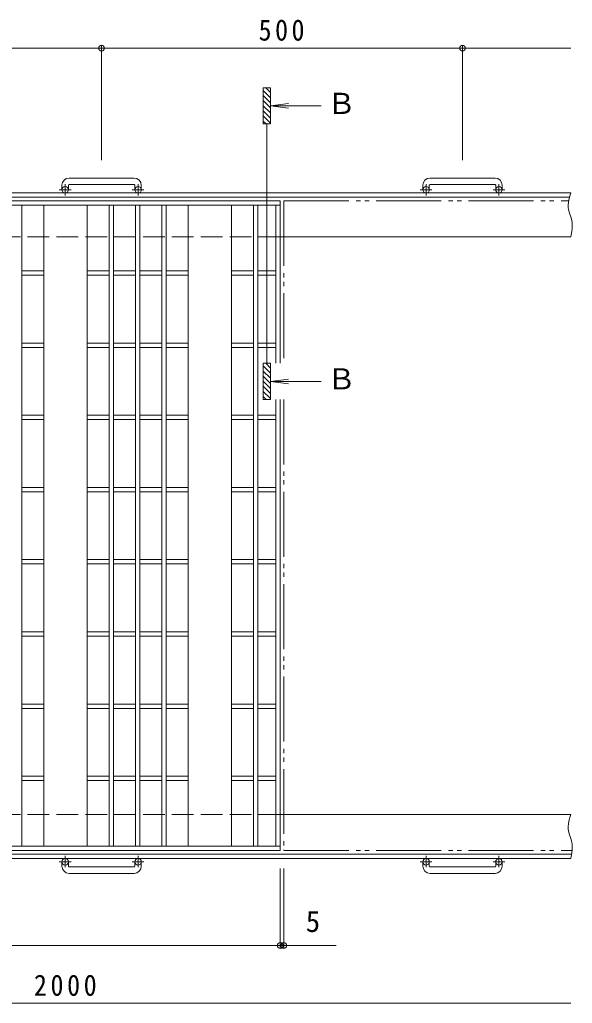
# Model space of a CAD drawing. Units: millimetres, scale not verified. Extents: x -1787 to 1840, y -1371 to 1329.
# Drawn here: x -851 to -86, y -255 to 1108 of the extents above; entities that cross this region are included whole.
import ezdxf
from ezdxf.enums import TextEntityAlignment as Align

# ---------------------------------------------------------------- set-up
doc = ezdxf.new("R2010")
doc.units = ezdxf.units.MM
doc.header["$LTSCALE"] = 10
doc.header["$PDMODE"] = 32
doc.header["$PDSIZE"] = 8
for name, pattern in [('CHAIN1', [8, 5, -1, 1, -1]), ('DASHED3', [4, 3, -1]), ('DOUBLE_CHAIN2', [12.8, 9, -1, 0.6, -0.6, 0.6, -1])]:
    doc.linetypes.add(name, pattern=pattern)
for name, color, linetype, lineweight in [('C-1', 2, 'Continuous', 9), ('C-2', 3, 'Continuous', 9), ('C-4', 7, 'Continuous', 9)]:
    doc.layers.add(name, color=color, linetype=linetype, lineweight=lineweight)
doc.styles.add('ＭＳ ゴシック', font='')
doc.styles.get('ＭＳ ゴシック').set_extended_font_data('MS Gothic')

msp = doc.modelspace()

# ---------------------------------------------------------------- linework, layer by layer
at = {"layer": 'C-1'}
for p, q in [((-692.84, 888.49), (-782.84, 888.49)), ((-192.84, 888.49), (-282.84, 888.49)), ((-792.84, 878.49), (-792.84, 872.39)), ((-783.84, 878.49), (-783.84, 872.39)), ((-782.84, 879.49), (-692.84, 879.49)), ((-691.84, 878.49), (-691.84, 872.39)), ((-682.84, 878.49), (-682.84, 872.39)), ((-292.84, 878.49), (-292.84, 872.39)), ((-283.84, 878.49), (-283.84, 872.39)), ((-282.84, 879.49), (-192.84, 879.49)), ((-191.84, 878.49), (-191.84, 872.39)), ((-182.84, 878.49), (-182.84, 872.39)), ((-87.84, 867.89), (-1487.84, 867.89)), ((-89.55, 861.89), (-1487.84, 861.89)), ((-87.84, 806.89), (-490.34, 806.89)), ((-87.84, 6.89), (-490.34, 6.89)), ((-86.68, -48.11), (-1487.84, -48.11)), ((-87.84, -54.11), (-1487.84, -54.11)), ((-792.84, -64.71), (-792.84, -58.61)), ((-783.84, -64.71), (-783.84, -58.61)), ((-782.84, -65.71), (-692.84, -65.71)), ((-691.84, -64.71), (-691.84, -58.61)), ((-682.84, -64.71), (-682.84, -58.61)), ((-292.84, -64.71), (-292.84, -58.61)), ((-283.84, -64.71), (-283.84, -58.61)), ((-282.84, -65.71), (-192.84, -65.71)), ((-191.84, -64.71), (-191.84, -58.61)), ((-182.84, -64.71), (-182.84, -58.61)), ((-692.84, -74.71), (-782.84, -74.71)), ((-192.84, -74.71), (-282.84, -74.71))]:
    msp.add_line(p, q, dxfattribs=at)
at = {"layer": 'C-1', "linetype": 'CHAIN1'}
for p, q in [((-780.18, 872.39), (-796.58, 872.39)), ((-788.34, 864.29), (-788.34, 879.88)), ((-679.18, 872.39), (-695.58, 872.39)), ((-687.34, 864.29), (-687.34, 879.88)), ((-280.18, 872.39), (-296.58, 872.39)), ((-288.34, 864.29), (-288.34, 879.88)), ((-179.18, 872.39), (-195.58, 872.39)), ((-187.34, 864.29), (-187.34, 879.88)), ((-788.34, -50.5), (-788.34, -66.1)), ((-687.34, -50.5), (-687.34, -66.1)), ((-288.34, -50.5), (-288.34, -66.1)), ((-187.34, -50.5), (-187.34, -66.1)), ((-780.18, -58.61), (-796.58, -58.61)), ((-679.18, -58.61), (-695.58, -58.61)), ((-280.18, -58.61), (-296.58, -58.61)), ((-179.18, -58.61), (-195.58, -58.61))]:
    msp.add_line(p, q, dxfattribs=at)
at = {"layer": 'C-1', "linetype": 'DASHED3'}
for p, q in [((-490.34, 806.89), (-1487.84, 806.89)), ((-490.34, 6.89), (-1487.84, 6.89))]:
    msp.add_line(p, q, dxfattribs=at)
at = {"layer": 'C-1'}
for points in [[(-87.84, 867.89), (-88.68, 865.09), (-90, 860.27), (-90.97, 855.46), (-91.38, 850.68), (-91.28, 847.92), (-90.84, 844.95), (-89.53, 839.84), (-87.93, 834.75), (-86.51, 829.63), (-85.96, 826.64), (-85.72, 823.92), (-85.82, 819.2), (-86.39, 814.44), (-87.27, 809.67), (-87.84, 806.89)], [(-87.84, 6.89), (-88.68, 4.09), (-90, -0.73), (-90.97, -5.54), (-91.38, -10.32), (-91.28, -13.08), (-90.84, -16.05), (-89.53, -21.16), (-87.93, -26.25), (-86.51, -31.37), (-85.96, -34.36), (-85.72, -37.08), (-85.82, -41.8), (-86.39, -46.56), (-87.27, -51.33), (-87.84, -54.11)]]:
    msp.add_lwpolyline(points, dxfattribs=at)
for centre in [(-788.34, 872.39), (-687.34, 872.39), (-288.34, 872.39), (-187.34, 872.39), (-788.34, -58.61), (-687.34, -58.61), (-288.34, -58.61), (-187.34, -58.61)]:
    msp.add_circle(centre, 4.5, dxfattribs=at)
for centre, radius, start, end in [((-782.84, 878.49), 10, 90, 180), ((-692.84, 878.49), 10, 0, 90), ((-282.84, 878.49), 10, 90, 180), ((-192.84, 878.49), 10, 0, 90), ((-782.84, 878.49), 1, 90, 180), ((-692.84, 878.49), 1, 0, 90), ((-282.84, 878.49), 1, 90, 180), ((-192.84, 878.49), 1, 0, 90), ((-782.84, -64.71), 10, 180, 270), ((-782.84, -64.71), 1, 180, 270), ((-692.84, -64.71), 10, 270, 0), ((-692.84, -64.71), 1, 270, 0), ((-282.84, -64.71), 10, 180, 270), ((-282.84, -64.71), 1, 180, 270), ((-192.84, -64.71), 10, 270, 0), ((-192.84, -64.71), 1, 270, 0)]:
    msp.add_arc(centre, radius, start, end, dxfattribs=at)
at = {"layer": 'C-2'}
for p, q in [((-490.34, 856.89), (-1485.34, 856.89)), ((-490.34, 850.89), (-1485.34, 850.89)), ((-848.34, 850.89), (-848.34, -37.11)), ((-817.84, 850.89), (-817.84, -37.11)), ((-757.84, 850.89), (-757.84, -37.11)), ((-727.34, 850.89), (-727.34, -37.11)), ((-721.34, 850.89), (-721.34, -37.11)), ((-690.84, 850.89), (-690.84, -37.11)), ((-684.84, 850.89), (-684.84, -37.11)), ((-654.34, 850.89), (-654.34, -37.11)), ((-648.34, 850.89), (-648.34, -37.11)), ((-617.84, 850.89), (-617.84, -37.11)), ((-557.84, 850.89), (-557.84, -37.11)), ((-527.34, 850.89), (-527.34, -37.11)), ((-521.34, 850.89), (-521.34, -37.11)), ((-496.34, 850.89), (-496.34, 631.89)), ((-490.34, 856.89), (-490.34, 631.89)), ((-817.84, 759.89), (-848.34, 759.89)), ((-817.84, 753.89), (-848.34, 753.89)), ((-727.34, 759.89), (-757.84, 759.89)), ((-727.34, 753.89), (-757.84, 753.89)), ((-690.84, 759.89), (-721.34, 759.89)), ((-690.84, 753.89), (-721.34, 753.89)), ((-654.34, 759.89), (-684.84, 759.89)), ((-654.34, 753.89), (-684.84, 753.89)), ((-617.84, 759.89), (-648.34, 759.89)), ((-617.84, 753.89), (-648.34, 753.89)), ((-527.34, 759.89), (-557.84, 759.89)), ((-527.34, 753.89), (-557.84, 753.89)), ((-496.34, 759.89), (-521.34, 759.89)), ((-496.34, 753.89), (-521.34, 753.89)), ((-817.84, 659.89), (-848.34, 659.89)), ((-727.34, 659.89), (-757.84, 659.89)), ((-690.84, 659.89), (-721.34, 659.89)), ((-654.34, 659.89), (-684.84, 659.89)), ((-617.84, 659.89), (-648.34, 659.89)), ((-527.34, 659.89), (-557.84, 659.89)), ((-496.34, 659.89), (-521.34, 659.89)), ((-817.84, 653.89), (-848.34, 653.89)), ((-727.34, 653.89), (-757.84, 653.89)), ((-690.84, 653.89), (-721.34, 653.89)), ((-654.34, 653.89), (-684.84, 653.89)), ((-617.84, 653.89), (-648.34, 653.89)), ((-527.34, 653.89), (-557.84, 653.89)), ((-496.34, 653.89), (-521.34, 653.89)), ((-496.34, 581.89), (-496.34, -37.11)), ((-490.34, 581.89), (-490.34, -43.11)), ((-817.84, 559.89), (-848.34, 559.89)), ((-727.34, 559.89), (-757.84, 559.89)), ((-690.84, 559.89), (-721.34, 559.89)), ((-654.34, 559.89), (-684.84, 559.89)), ((-617.84, 559.89), (-648.34, 559.89)), ((-527.34, 559.89), (-557.84, 559.89)), ((-496.34, 559.89), (-521.34, 559.89)), ((-817.84, 553.89), (-848.34, 553.89)), ((-727.34, 553.89), (-757.84, 553.89)), ((-690.84, 553.89), (-721.34, 553.89)), ((-654.34, 553.89), (-684.84, 553.89)), ((-617.84, 553.89), (-648.34, 553.89)), ((-527.34, 553.89), (-557.84, 553.89)), ((-496.34, 553.89), (-521.34, 553.89)), ((-817.84, 459.89), (-848.34, 459.89)), ((-817.84, 453.89), (-848.34, 453.89)), ((-727.34, 459.89), (-757.84, 459.89)), ((-727.34, 453.89), (-757.84, 453.89)), ((-690.84, 459.89), (-721.34, 459.89)), ((-690.84, 453.89), (-721.34, 453.89)), ((-654.34, 459.89), (-684.84, 459.89)), ((-654.34, 453.89), (-684.84, 453.89)), ((-617.84, 459.89), (-648.34, 459.89)), ((-617.84, 453.89), (-648.34, 453.89)), ((-527.34, 459.89), (-557.84, 459.89)), ((-527.34, 453.89), (-557.84, 453.89)), ((-496.34, 459.89), (-521.34, 459.89)), ((-496.34, 453.89), (-521.34, 453.89)), ((-817.84, 359.89), (-848.34, 359.89)), ((-727.34, 359.89), (-757.84, 359.89)), ((-690.84, 359.89), (-721.34, 359.89)), ((-654.34, 359.89), (-684.84, 359.89)), ((-617.84, 359.89), (-648.34, 359.89)), ((-527.34, 359.89), (-557.84, 359.89)), ((-496.34, 359.89), (-521.34, 359.89)), ((-817.84, 353.89), (-848.34, 353.89)), ((-727.34, 353.89), (-757.84, 353.89)), ((-690.84, 353.89), (-721.34, 353.89)), ((-654.34, 353.89), (-684.84, 353.89)), ((-617.84, 353.89), (-648.34, 353.89)), ((-527.34, 353.89), (-557.84, 353.89)), ((-496.34, 353.89), (-521.34, 353.89)), ((-817.84, 259.89), (-848.34, 259.89)), ((-727.34, 259.89), (-757.84, 259.89)), ((-690.84, 259.89), (-721.34, 259.89)), ((-654.34, 259.89), (-684.84, 259.89)), ((-617.84, 259.89), (-648.34, 259.89)), ((-527.34, 259.89), (-557.84, 259.89)), ((-496.34, 259.89), (-521.34, 259.89)), ((-817.84, 253.89), (-848.34, 253.89)), ((-727.34, 253.89), (-757.84, 253.89)), ((-690.84, 253.89), (-721.34, 253.89)), ((-654.34, 253.89), (-684.84, 253.89)), ((-617.84, 253.89), (-648.34, 253.89)), ((-527.34, 253.89), (-557.84, 253.89)), ((-496.34, 253.89), (-521.34, 253.89)), ((-817.84, 159.89), (-848.34, 159.89)), ((-817.84, 153.89), (-848.34, 153.89)), ((-727.34, 159.89), (-757.84, 159.89)), ((-727.34, 153.89), (-757.84, 153.89)), ((-690.84, 159.89), (-721.34, 159.89)), ((-690.84, 153.89), (-721.34, 153.89)), ((-654.34, 159.89), (-684.84, 159.89)), ((-654.34, 153.89), (-684.84, 153.89)), ((-617.84, 159.89), (-648.34, 159.89)), ((-617.84, 153.89), (-648.34, 153.89)), ((-527.34, 159.89), (-557.84, 159.89)), ((-527.34, 153.89), (-557.84, 153.89)), ((-496.34, 159.89), (-521.34, 159.89)), ((-496.34, 153.89), (-521.34, 153.89)), ((-817.84, 59.89), (-848.34, 59.89)), ((-727.34, 59.89), (-757.84, 59.89)), ((-690.84, 59.89), (-721.34, 59.89)), ((-654.34, 59.89), (-684.84, 59.89)), ((-617.84, 59.89), (-648.34, 59.89)), ((-527.34, 59.89), (-557.84, 59.89)), ((-496.34, 59.89), (-521.34, 59.89)), ((-817.84, 53.89), (-848.34, 53.89)), ((-727.34, 53.89), (-757.84, 53.89)), ((-690.84, 53.89), (-721.34, 53.89)), ((-654.34, 53.89), (-684.84, 53.89)), ((-617.84, 53.89), (-648.34, 53.89)), ((-527.34, 53.89), (-557.84, 53.89)), ((-496.34, 53.89), (-521.34, 53.89)), ((-490.34, -37.11), (-1485.34, -37.11)), ((-490.34, -43.11), (-1485.34, -43.11))]:
    msp.add_line(p, q, dxfattribs=at)
at = {"layer": 'C-2', "linetype": 'DOUBLE_CHAIN2'}
for p, q in [((-485.34, 856.89), (-90.68, 856.89)), ((-485.34, 856.89), (-485.34, 631.89)), ((-485.34, 581.89), (-485.34, -43.11)), ((-485.34, -43.11), (-85.97, -43.11))]:
    msp.add_line(p, q, dxfattribs=at)
at = {"layer": 'C-4'}
for p, q in [((-1237.84, 1068.49), (-737.84, 1068.49)), ((-737.84, 913.49), (-737.84, 1071.49)), ((-737.84, 1068.49), (-237.84, 1068.49)), ((-237.84, 913.49), (-237.84, 1071.49)), ((-237.84, 1068.49), (-87.84, 1068.49)), ((-513.84, 1013.49), (-513.84, 963.49)), ((-503.84, 1013.49), (-513.84, 1013.49)), ((-503.84, 999.89), (-513.84, 1009.89)), ((-503.84, 1006.96), (-510.37, 1013.49)), ((-503.84, 1013.49), (-503.84, 963.49)), ((-503.84, 992.82), (-513.84, 1002.82)), ((-503.84, 985.75), (-513.84, 995.75)), ((-503.84, 978.68), (-513.84, 988.68)), ((-503.84, 971.61), (-513.84, 981.61)), ((-503.84, 988.49), (-479.05, 991.76)), ((-503.84, 988.49), (-479.05, 985.23)), ((-503.84, 988.49), (-433.84, 988.49)), ((-503.84, 964.54), (-513.84, 974.54)), ((-509.87, 963.49), (-513.84, 967.47)), ((-503.84, 963.49), (-513.84, 963.49)), ((-508.84, 631.89), (-508.84, 963.49)), ((-513.84, 581.89), (-513.84, 631.89)), ((-503.84, 631.89), (-513.84, 631.89)), ((-503.84, 618.29), (-513.84, 628.29)), ((-503.84, 625.36), (-510.37, 631.89)), ((-503.84, 581.89), (-503.84, 631.89)), ((-503.84, 611.22), (-513.84, 621.22)), ((-503.84, 604.15), (-513.84, 614.15)), ((-503.84, 597.08), (-513.84, 607.08)), ((-503.84, 590.01), (-513.84, 600.01)), ((-503.84, 606.89), (-479.05, 610.16)), ((-503.84, 606.89), (-479.05, 603.63)), ((-503.84, 606.89), (-433.84, 606.89)), ((-503.84, 582.94), (-513.84, 592.94)), ((-509.87, 581.89), (-513.84, 585.87)), ((-503.84, 581.89), (-513.84, 581.89)), ((-490.34, -68.11), (-490.34, -177.71)), ((-485.34, -68.11), (-485.34, -177.71)), ((-1485.34, -174.71), (-412.97, -174.71)), ((-1487.84, -254.71), (-87.84, -254.71))]:
    msp.add_line(p, q, dxfattribs=at)
for p in [(-737.84, 1068.49), (-237.84, 1068.49), (-490.34, -174.71), (-485.34, -174.71)]:
    msp.add_point(p, dxfattribs=at)

# ---------------------------------------------------------------- texts
at = {"layer": 'C-4', "color": 2, "style": 'ＭＳ ゴシック'}
for s, p in [('Ｂ', (-425.55, 968.49)), ('Ｂ', (-425.55, 586.89)), ('5', (-455.03, -164.71))]:
    msp.add_text(s, height=29.33, dxfattribs=at).set_placement(p, align=Align.BOTTOM_LEFT)
at = {"layer": 'C-4', "color": 2, "char_height": 29.33, "attachment_point": 7, "style": 'ＭＳ ゴシック'}
for s, insert in [('\\T1.27;\\W0.9;500', (-520.34, 1078.49)), ('\\T1.28;\\W0.9;2000', (-831.59, -244.71))]:
    msp.add_mtext(s, dxfattribs=dict(at, insert=insert))

doc.saveas('drawing.dxf')
